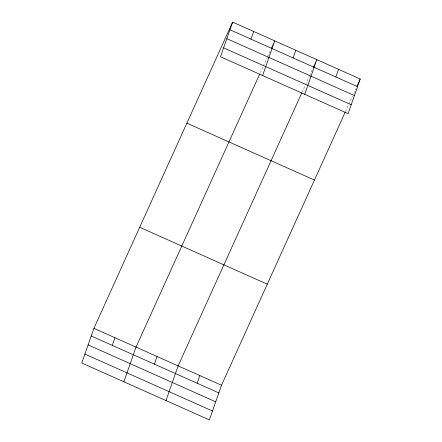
<?xml version="1.0" encoding="UTF-8"?>
<svg xmlns="http://www.w3.org/2000/svg" width="442" height="442" viewBox="0 0 442 442"><rect width="100%" height="100%" fill="white"/><g stroke="black" fill="none" stroke-linecap="round" stroke-linejoin="round"><path stroke-width="0.33" stroke-dasharray="2.21 1.66" d="M260.31 72.726L263.084 66.604M263.366 65.991L267.25 57.416M267.526 56.803L270.3 50.675M302.14 92.118L305.19 85.383M305.466 84.77L309.35 76.195M309.632 75.582L312.682 68.841M345.522 111.467L348.572 104.726M348.849 104.113L352.456 96.152M353.567 93.704L355.788 88.803"/><path stroke-width="0.66" d="M232.636 22.1L220.497 56.753L348.086 113.66L360.224 79.002L232.636 22.1L93.914 328.34L81.776 362.998L209.364 419.9L221.503 385.247L345.241 112.08M112.285 345.384L114.964 337.732M123.882 381.772L136.014 347.119L259.758 73.952M251.006 39.145L253.686 31.487M154.391 364.164L157.07 356.506M262.603 75.532L274.736 40.879L271.41 48.228M165.988 400.551L178.12 365.899L301.864 92.732M293.112 57.924L295.792 50.266M197.132 383.225L199.812 375.573M304.709 94.312L316.842 59.659L313.234 67.62M335.854 76.985L338.533 69.328M356.893 86.356L360.224 79.002M229.95 29.758L357.545 86.66M226.834 38.664L354.423 95.571M223.619 47.846L351.208 104.748M186.855 123.158L314.444 180.065M139.689 227.282L267.283 284.184M93.914 328.34L221.503 385.247M91.229 335.997L218.823 392.899M88.113 344.909L215.702 401.811M84.897 354.086L212.486 410.988"/></g></svg>
